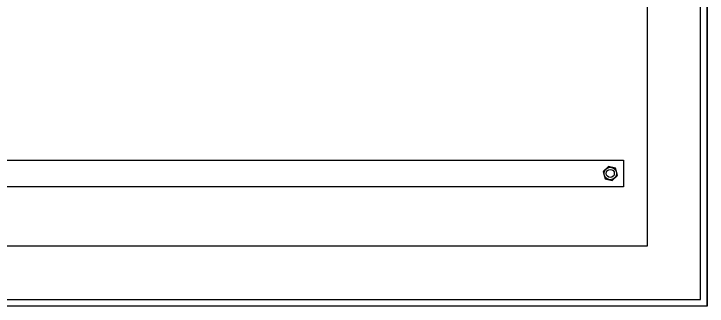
# Model space of a CAD drawing. Header units: millimetres. Extents: x 14879 to 47640, y -20740 to 344.
# Drawn here: x 43485 to 44004, y -4519 to -4300 of the extents above; entities that cross this region are included whole.
import ezdxf

# ---------------------------------------------------------------- set-up
doc = ezdxf.new("R2010")
doc.units = ezdxf.units.MM

msp = doc.modelspace()

# ---------------------------------------------------------------- linework, layer by layer
for p, q in [((44004.5, -2519.49), (44004.5, -4474.49)), ((44004.5, -4519.49), (44004.5, -2519.49)), ((44004.5, -4519.49), (44004.5, -2519.49)), ((43999.5, -4514.49), (43999.5, -2524.49)), ((43959.5, -2564.49), (43959.5, -4474.49)), ((43316.83, -4409.94), (43941.92, -4409.94)), ((43941.92, -4409.94), (43941.92, -4429.94)), ((43941.92, -4429.94), (43316.83, -4429.94)), ((43959.5, -4474.49), (43249.5, -4474.49)), ((43999.5, -4514.49), (43999.5, -4474.49)), ((44004.5, -4474.49), (44004.5, -4519.49)), ((43209.5, -4514.49), (43999.5, -4514.49)), ((44004.5, -4519.49), (43204.5, -4519.49))]:
    msp.add_line(p, q)
at = {"color": 4}
msp.add_lwpolyline([(43926.61, -4418.51), (43928.03, -4423.83), (43933.34, -4425.25), (43937.23, -4421.36), (43935.81, -4416.05), (43930.5, -4414.62)], close=True, dxfattribs=at)
for radius in [4.64, 3]:
    msp.add_circle((43931.92, -4419.94), radius, dxfattribs=at)

doc.saveas('drawing.dxf')
